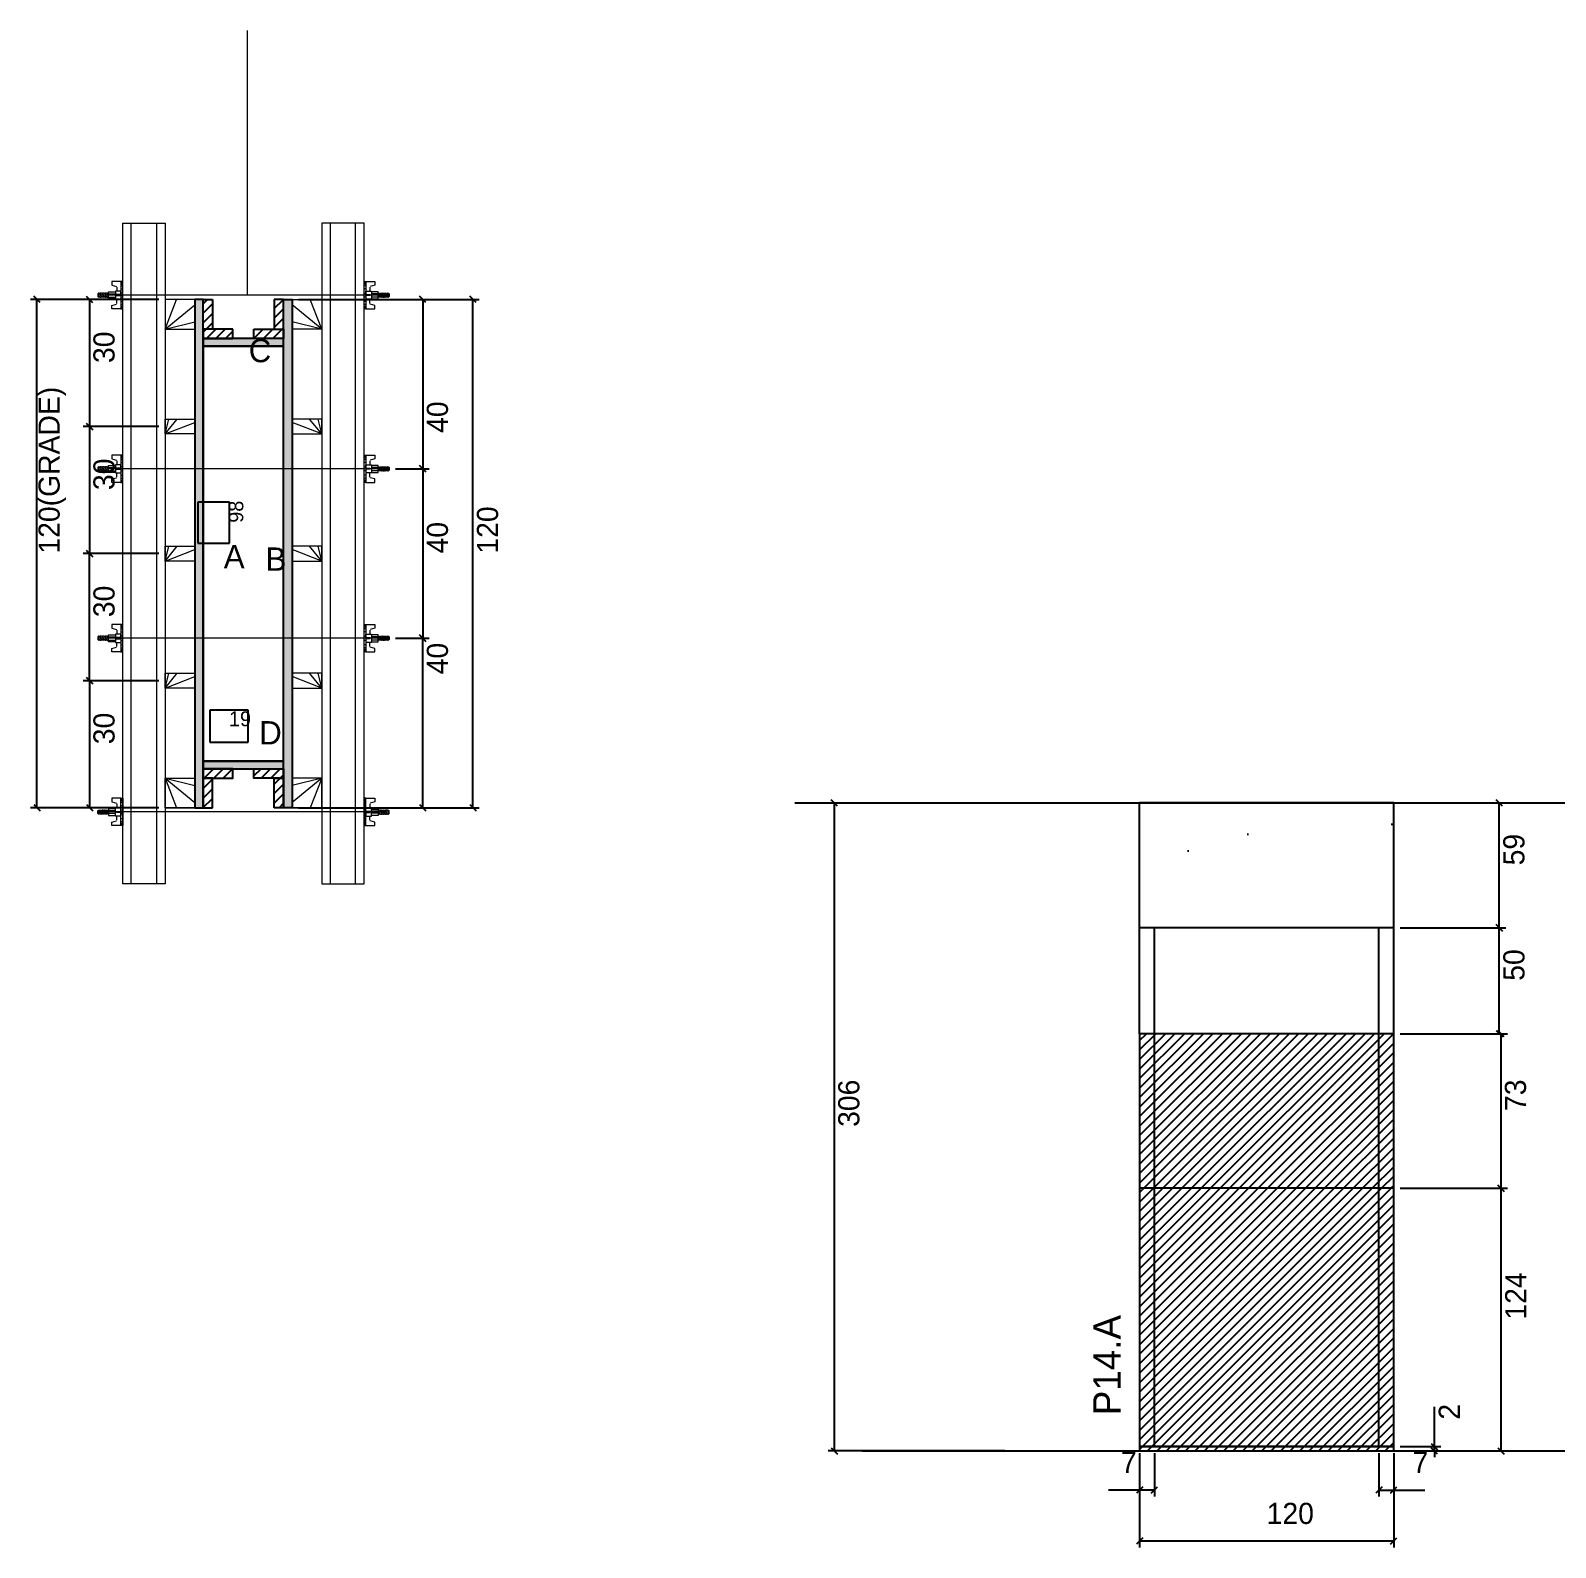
# Model space of a CAD drawing. Header units: metres. Extents: x 2558 to 3935, y 7391 to 8107.
# Drawn here: x 2558 to 3278, y 7391 to 8107 of the extents above; entities that cross this region are included whole.
import ezdxf

# ---------------------------------------------------------------- set-up
doc = ezdxf.new("R2010")
doc.units = ezdxf.units.M
for name, color, linetype in [('CHAPA', 7, 'Continuous'), ('COTA', 7, 'Continuous'), ('Hachura', 7, 'Continuous'), ('Madeira', 7, 'Continuous'), ('NIVEL 2° PAV.', 7, 'Continuous'), ('Nível', 7, 'Continuous'), ('Painéis', 7, 'Continuous'), ('Perfil Metálico', 7, 'Continuous'), ('SARR_2.2x7', 7, 'Continuous'), ('SARRAFO', 7, 'Continuous'), ('Texto Seção', 7, 'Continuous'), ('TEXTO_GERAL', 7, 'Continuous')]:
    doc.layers.add(name, color=color, linetype=linetype)

msp = doc.modelspace()

# ---------------------------------------------------------------- hatches: boundary and pattern name
at = {"layer": 'COTA'}
h = msp.add_hatch(dxfattribs=at)
h.set_pattern_fill('AR-CONC')
h.paths.add_polyline_path([(3081.45, 7742.15), (3081.45, 7683.15), (3201.45, 7683.15), (3201.45, 7742.15), (3081.45, 7742.15)])
at = {"layer": 'Hachura'}
h = msp.add_hatch(color=7, dxfattribs=at)
h.dxf.hatch_style = 1
h.paths.add_polyline_path([(2639.11, 7979.86), (2635.11, 7979.86), (2635.11, 7739.86), (2639.11, 7739.86), (2639.11, 7979.86)])
h = msp.add_hatch(color=7, dxfattribs=at)
h.dxf.hatch_style = 1
h.paths.add_polyline_path([(2639.11, 7979.86), (2635.11, 7979.86), (2635.11, 7739.86), (2639.11, 7739.86), (2639.11, 7979.86)])
h = msp.add_hatch(dxfattribs=at)
h.set_pattern_fill('ANSI31')
h.paths.add_polyline_path([(2639.11, 7965.86), (2643.51, 7965.86), (2643.51, 7979.86), (2639.11, 7979.86), (2639.11, 7965.86)])
h = msp.add_hatch(dxfattribs=at)
h.set_pattern_fill('ANSI31')
h.paths.add_polyline_path([(2677.11, 7965.86), (2672.71, 7965.86), (2672.71, 7979.86), (2677.11, 7979.86), (2677.11, 7965.86)])
h = msp.add_hatch(color=7, dxfattribs=at)
h.dxf.hatch_style = 1
h.paths.add_polyline_path([(2677.11, 7979.86), (2681.11, 7979.86), (2681.11, 7739.86), (2677.11, 7739.86), (2677.11, 7979.86)])
h = msp.add_hatch(color=7, dxfattribs=at)
h.dxf.hatch_style = 1
h.paths.add_polyline_path([(2677.11, 7979.86), (2681.11, 7979.86), (2681.11, 7739.86), (2677.11, 7739.86), (2677.11, 7979.86)])
h = msp.add_hatch(dxfattribs=at)
h.set_pattern_fill('ANSI31')
h.paths.add_polyline_path([(2639.11, 7961.46), (2639.11, 7965.86), (2653.11, 7965.86), (2653.11, 7961.46), (2639.11, 7961.46)])
h = msp.add_hatch(color=7, dxfattribs=at)
h.dxf.hatch_style = 1
h.paths.add_polyline_path([(2677.11, 7957.86), (2677.11, 7961.46), (2639.11, 7961.46), (2639.11, 7957.86), (2677.11, 7957.86)])
h = msp.add_hatch(color=7, dxfattribs=at)
h.dxf.hatch_style = 1
h.paths.add_polyline_path([(2677.11, 7957.86), (2677.11, 7961.46), (2639.11, 7961.46), (2639.11, 7957.86), (2677.11, 7957.86)])
h = msp.add_hatch(dxfattribs=at)
h.set_pattern_fill('ANSI31')
h.paths.add_polyline_path([(2677.11, 7961.46), (2677.11, 7965.86), (2663.11, 7965.86), (2663.11, 7961.46), (2677.11, 7961.46)])
h = msp.add_hatch(color=7, dxfattribs=at)
h.dxf.hatch_style = 1
h.paths.add_polyline_path([(2677.11, 7758.26), (2677.11, 7761.86), (2639.11, 7761.86), (2639.11, 7758.26), (2677.11, 7758.26)])
h = msp.add_hatch(color=7, dxfattribs=at)
h.dxf.hatch_style = 1
h.paths.add_polyline_path([(2677.11, 7758.26), (2677.11, 7761.86), (2639.11, 7761.86), (2639.11, 7758.26), (2677.11, 7758.26)])
h = msp.add_hatch(dxfattribs=at)
h.set_pattern_fill('ANSI31')
h.paths.add_polyline_path([(2639.11, 7753.86), (2639.11, 7758.26), (2653.11, 7758.26), (2653.11, 7753.86), (2639.11, 7753.86)])
h = msp.add_hatch(dxfattribs=at)
h.set_pattern_fill('ANSI31')
h.paths.add_polyline_path([(2677.11, 7753.86), (2677.11, 7758.26), (2663.11, 7758.26), (2663.11, 7753.86), (2677.11, 7753.86)])
h = msp.add_hatch(dxfattribs=at)
h.set_pattern_fill('ANSI31')
h.paths.add_polyline_path([(2639.11, 7753.86), (2643.51, 7753.86), (2643.51, 7739.86), (2639.11, 7739.86), (2639.11, 7753.86)])
h = msp.add_hatch(dxfattribs=at)
h.set_pattern_fill('ANSI31')
h.paths.add_polyline_path([(2677.11, 7753.86), (2672.71, 7753.86), (2672.71, 7739.86), (2677.11, 7739.86), (2677.11, 7753.86)])
h = msp.add_hatch(dxfattribs=at)
h.set_pattern_fill('ANSI31')
h.paths.add_polyline_path([(3081.45, 7633.15), (3081.45, 7560.15), (3201.45, 7560.15), (3201.45, 7633.15), (3081.45, 7633.15)])
h = msp.add_hatch(dxfattribs=at)
h.set_pattern_fill('ANSI31')
h.paths.add_polyline_path([(3201.45, 7560.15), (3081.45, 7560.15), (3081.45, 7436.15), (3201.45, 7436.15), (3201.45, 7560.15)])

# ---------------------------------------------------------------- linework, layer by layer
at = {"layer": 'CHAPA', "color": 1, "lineweight": 25}
for points in [[(2639.11, 7979.86), (2635.11, 7979.86), (2635.11, 7739.86), (2639.11, 7739.86)], [(2639.11, 7979.86), (2635.11, 7979.86), (2635.11, 7739.86), (2639.11, 7739.86)], [(2677.11, 7979.86), (2681.11, 7979.86), (2681.11, 7739.86), (2677.11, 7739.86)], [(2677.11, 7979.86), (2681.11, 7979.86), (2681.11, 7739.86), (2677.11, 7739.86)], [(2677.11, 7957.86), (2677.11, 7961.46), (2639.11, 7961.46), (2639.11, 7957.86)], [(2677.11, 7957.86), (2677.11, 7961.46), (2639.11, 7961.46), (2639.11, 7957.86)], [(2677.11, 7758.26), (2677.11, 7761.86), (2639.11, 7761.86), (2639.11, 7758.26)], [(2677.11, 7758.26), (2677.11, 7761.86), (2639.11, 7761.86), (2639.11, 7758.26)]]:
    msp.add_lwpolyline(points, close=True, dxfattribs=at)
at = {"layer": 'COTA', "color": 0, "lineweight": 25}
for p, q in [((2562.05, 7978.36), (2559.05, 7981.36)), ((2586.98, 7978.34), (2583.98, 7981.34)), ((2744.34, 7978.36), (2741.34, 7981.36)), ((2768.02, 7978.36), (2765.02, 7981.36)), ((2583.98, 7921.35), (2586.98, 7918.35)), ((2586.98, 7918.35), (2583.98, 7921.35)), ((2741.34, 7901.43), (2744.34, 7898.43)), ((2744.34, 7898.43), (2741.34, 7901.43)), ((2583.98, 7861.37), (2586.98, 7858.37)), ((2586.98, 7858.35), (2583.98, 7861.35)), ((2744.34, 7818.43), (2741.34, 7821.43)), ((2741.34, 7821.43), (2744.34, 7818.43)), ((2586.98, 7798.35), (2583.98, 7801.35)), ((2583.98, 7801.35), (2586.98, 7798.35)), ((3252.84, 7740.65), (3249.84, 7743.65)), ((2559.05, 7741.36), (2562.05, 7738.36)), ((2583.98, 7741.35), (2586.98, 7738.35)), ((2741.34, 7741.36), (2744.34, 7738.36)), ((2765.02, 7741.36), (2768.02, 7738.36)), ((3249.84, 7684.65), (3252.84, 7681.65)), ((3253.67, 7631.65), (3250.67, 7634.65)), ((3253.67, 7558.65), (3250.67, 7561.65)), ((3250.67, 7561.65), (3253.67, 7558.65)), ((3219.21, 7439.65), (3222.21, 7436.65)), ((3222.21, 7434.65), (3219.21, 7437.65)), ((3250.67, 7437.65), (3253.67, 7434.65)), ((3082.95, 7419.14), (3079.95, 7416.14)), ((3086.95, 7416.14), (3089.95, 7419.14)), ((3195.95, 7419.14), (3192.95, 7416.14)), ((3199.95, 7416.14), (3202.95, 7419.14)), ((3082.95, 7395.04), (3079.95, 7392.04)), ((3199.95, 7392.04), (3202.95, 7395.04))]:
    msp.add_line(p, q, dxfattribs=at)
at = {"layer": 'COTA', "color": 241, "lineweight": 25}
for p, q in [((2618.11, 7979.86), (2557.55, 7979.86)), ((2560.55, 7739.86), (2560.55, 7979.86)), ((2618.1, 7979.84), (2582.48, 7979.84)), ((2585.48, 7979.84), (2585.48, 7919.85)), ((2684.11, 7979.86), (2769.52, 7979.86)), ((2718.11, 7979.86), (2745.84, 7979.86)), ((2742.84, 7979.86), (2742.84, 7899.93)), ((2766.52, 7739.86), (2766.52, 7979.86)), ((2618.1, 7919.85), (2582.48, 7919.85)), ((2618.1, 7919.85), (2582.48, 7919.85)), ((2585.48, 7919.85), (2585.48, 7859.87)), ((2729.91, 7899.93), (2745.84, 7899.93)), ((2729.91, 7899.93), (2745.84, 7899.93)), ((2742.84, 7899.93), (2742.84, 7819.93)), ((2618.1, 7859.87), (2582.48, 7859.87)), ((2618.1, 7859.85), (2582.48, 7859.85)), ((2585.48, 7799.85), (2585.48, 7859.85)), ((2729.91, 7819.93), (2745.84, 7819.93)), ((2729.91, 7819.93), (2745.84, 7819.93)), ((2742.84, 7739.86), (2742.84, 7819.93)), ((2618.1, 7799.85), (2582.48, 7799.85)), ((2618.1, 7799.85), (2582.48, 7799.85)), ((2585.48, 7799.85), (2585.48, 7739.85)), ((2618.11, 7739.86), (2557.55, 7739.86)), ((2618.1, 7739.85), (2582.48, 7739.85)), ((2684.11, 7739.86), (2769.52, 7739.86)), ((2718.11, 7739.86), (2745.84, 7739.86)), ((3201.45, 7742.15), (3081.45, 7742.15)), ((3081.45, 7683.15), (3081.45, 7742.15)), ((3201.45, 7683.15), (3201.45, 7742.15))]:
    msp.add_line(p, q, dxfattribs=at)
at = {"layer": 'COTA', "color": 180, "lineweight": 25}
for p, q in [((2651.57, 7884.08), (2636.57, 7884.08)), ((2636.57, 7884.08), (2636.57, 7864.75)), ((2651.57, 7864.75), (2651.57, 7884.08)), ((2636.57, 7864.75), (2651.57, 7864.75)), ((2660.3, 7785.86), (2642.3, 7785.86)), ((2642.3, 7785.86), (2642.3, 7770.86)), ((2660.3, 7770.86), (2660.3, 7785.86)), ((2642.3, 7770.86), (2660.3, 7770.86))]:
    msp.add_line(p, q, dxfattribs=at)
at = {"layer": 'COTA', "color": 4, "lineweight": 25}
for p, q in [((3204.45, 7742.15), (3254.34, 7742.15)), ((3251.34, 7683.15), (3251.34, 7742.15)), ((3204.45, 7683.15), (3254.34, 7683.15)), ((3222.45, 7633.15), (3255.17, 7633.15)), ((3252.17, 7560.15), (3252.17, 7633.15)), ((3204.45, 7560.15), (3255.17, 7560.15)), ((3204.45, 7560.15), (3255.17, 7560.15)), ((3252.17, 7436.15), (3252.17, 7560.15)), ((3220.71, 7438.15), (3220.71, 7456.95)), ((3081.45, 7435.15), (3081.45, 7390.54)), ((3088.45, 7435.15), (3088.45, 7414.64)), ((3194.45, 7435.15), (3194.45, 7414.64)), ((3201.45, 7435.15), (3201.45, 7390.54)), ((3204.45, 7438.15), (3223.71, 7438.15)), ((3204.45, 7436.15), (3223.71, 7436.15)), ((3204.45, 7436.15), (3255.17, 7436.15)), ((3220.71, 7436.15), (3220.71, 7438.15)), ((3220.71, 7436.15), (3220.71, 7433.15)), ((3081.45, 7433.15), (3081.45, 7414.64)), ((3201.45, 7433.15), (3201.45, 7414.64)), ((3081.45, 7417.64), (3066.72, 7417.64)), ((3088.45, 7417.64), (3081.45, 7417.64)), ((3194.45, 7417.64), (3201.45, 7417.64)), ((3201.45, 7417.64), (3216.18, 7417.64)), ((3201.45, 7393.54), (3081.45, 7393.54))]:
    msp.add_line(p, q, dxfattribs=at)
at = {"layer": 'Hachura', "color": 0, "lineweight": 9}
for p, q in [((2589.63, 7982.9), (2589.31, 7982.58)), ((2589.31, 7982.58), (2589.31, 7981.29)), ((2589.63, 7980.96), (2589.31, 7981.29)), ((2589.96, 7982.9), (2589.63, 7982.9)), ((2589.63, 7980.96), (2589.63, 7982.9)), ((2590.28, 7980.96), (2589.63, 7982.25)), ((2590.2, 7980.86), (2589.63, 7981.99)), ((2589.63, 7981.48), (2589.97, 7980.8)), ((2589.63, 7981.22), (2589.76, 7980.96)), ((2589.96, 7982.9), (2590.92, 7980.96)), ((2589.96, 7982.9), (2590.92, 7980.96)), ((2590.05, 7982.97), (2591.13, 7980.8)), ((2591.36, 7980.86), (2590.29, 7983)), ((2591.12, 7982.9), (2590.47, 7982.9)), ((2591.44, 7980.96), (2590.47, 7982.9)), ((2591.12, 7982.9), (2592.08, 7980.96)), ((2591.21, 7982.97), (2592.29, 7980.8)), ((2592.52, 7980.86), (2591.45, 7983)), ((2592.28, 7982.9), (2591.63, 7982.9)), ((2592.6, 7980.96), (2591.63, 7982.9)), ((2591.84, 7982.9), (2591.63, 7982.9)), ((2592.28, 7982.9), (2593.24, 7980.96)), ((2592.37, 7982.97), (2593.45, 7980.8)), ((2593.68, 7980.86), (2592.61, 7983)), ((2593.44, 7982.9), (2592.79, 7982.9)), ((2593.76, 7980.96), (2592.79, 7982.9)), ((2593.44, 7982.9), (2594.4, 7980.96)), ((2594.4, 7981.74), (2593.77, 7983)), ((2594.4, 7981.99), (2593.95, 7982.9)), ((2594.4, 7982.9), (2593.95, 7982.9)), ((2594.4, 7980.19), (2594.4, 7983.54)), ((2594.4, 7983.54), (2597.63, 7983.54)), ((2594.4, 7982.51), (2597.63, 7982.51)), ((2594.47, 7980.19), (2594.47, 7983.54)), ((2595.95, 7988.31), (2595.95, 7986.64)), ((2595.95, 7986.64), (2598.16, 7986.06)), ((2601.11, 7988.31), (2595.98, 7988.31)), ((2597.63, 7983.8), (2597.63, 7979.93)), ((2600.21, 7983.8), (2597.63, 7983.8)), ((2600.21, 7982.18), (2598.21, 7982.18)), ((2598.21, 7981.66), (2600.21, 7981.66)), ((2598.4, 7985.74), (2598.4, 7983.8)), ((2600.19, 7988.17), (2601.12, 7988.17)), ((2600.19, 7987.96), (2601.12, 7987.96)), ((2600.19, 7987.63), (2601.12, 7987.63)), ((2600.19, 7987.16), (2601.12, 7987.16)), ((2600.19, 7986.32), (2601.12, 7986.32)), ((2600.19, 7984.91), (2601.12, 7984.91)), ((2600.21, 7988.31), (2600.21, 7975.42)), ((2600.21, 7988.31), (2600.21, 7983.16)), ((2600.21, 7981.87), (2600.21, 7983.8)), ((2600.21, 7983.16), (2600.21, 7982.51)), ((2600.21, 7981.87), (2601.11, 7981.87)), ((2600.53, 7982.83), (2600.32, 7982.83)), ((2600.96, 7982.83), (2600.53, 7982.83)), ((2601.11, 7975.42), (2601.11, 7988.31)), ((2601.11, 7976.37), (2601.11, 7984.18)), ((2715.11, 7975.42), (2715.11, 7988.31)), ((2715.11, 7988.31), (2720.25, 7988.31)), ((2716.03, 7988.17), (2715.11, 7988.17)), ((2716.03, 7987.96), (2715.11, 7987.96)), ((2716.03, 7987.63), (2715.11, 7987.63)), ((2716.03, 7987.16), (2715.11, 7987.16)), ((2716.03, 7986.32), (2715.11, 7986.32)), ((2716.03, 7984.91), (2715.11, 7984.91)), ((2715.11, 7976.37), (2715.11, 7984.18)), ((2716.02, 7981.87), (2715.11, 7981.87)), ((2715.26, 7982.83), (2715.7, 7982.83)), ((2715.7, 7982.83), (2715.91, 7982.83)), ((2716.02, 7988.32), (2716.02, 7975.42)), ((2716.02, 7988.32), (2716.02, 7983.16)), ((2716.02, 7981.87), (2716.02, 7983.8)), ((2716.02, 7983.8), (2718.59, 7983.8)), ((2716.02, 7983.16), (2716.02, 7982.51)), ((2716.02, 7982.18), (2718.01, 7982.18)), ((2718.01, 7981.66), (2716.02, 7981.66)), ((2717.82, 7985.74), (2717.82, 7983.8)), ((2720.27, 7986.64), (2718.06, 7986.06)), ((2718.59, 7983.8), (2718.59, 7979.93)), ((2721.82, 7983.54), (2718.59, 7983.54)), ((2721.82, 7982.51), (2718.59, 7982.51)), ((2720.27, 7988.32), (2720.27, 7986.64)), ((2721.75, 7980.19), (2721.75, 7983.54)), ((2721.82, 7980.19), (2721.82, 7983.54)), ((2721.82, 7981.74), (2722.45, 7983)), ((2722.79, 7982.9), (2721.82, 7980.96)), ((2721.82, 7982), (2722.27, 7982.9)), ((2721.82, 7982.9), (2722.27, 7982.9)), ((2722.46, 7980.96), (2723.43, 7982.9)), ((2722.54, 7980.86), (2723.61, 7983)), ((2723.85, 7982.97), (2722.77, 7980.8)), ((2722.79, 7982.9), (2723.43, 7982.9)), ((2723.95, 7982.9), (2722.98, 7980.96)), ((2723.63, 7980.96), (2724.59, 7982.9)), ((2723.7, 7980.86), (2724.77, 7983)), ((2725.02, 7982.97), (2723.93, 7980.8)), ((2723.95, 7982.9), (2724.59, 7982.9)), ((2725.11, 7982.9), (2724.14, 7980.96)), ((2724.38, 7982.9), (2724.59, 7982.9)), ((2724.79, 7980.96), (2725.75, 7982.9)), ((2724.87, 7980.86), (2725.94, 7983)), ((2726.18, 7982.97), (2725.09, 7980.8)), ((2725.11, 7982.9), (2725.75, 7982.9)), ((2726.27, 7982.9), (2725.3, 7980.96)), ((2726.27, 7982.9), (2725.3, 7980.96)), ((2725.95, 7980.96), (2726.59, 7982.25)), ((2726.03, 7980.86), (2726.59, 7981.99)), ((2726.59, 7981.48), (2726.25, 7980.8)), ((2726.27, 7982.9), (2726.59, 7982.9)), ((2726.59, 7981.22), (2726.46, 7980.96)), ((2726.59, 7982.9), (2726.91, 7982.58)), ((2726.59, 7980.96), (2726.59, 7982.9)), ((2726.59, 7980.96), (2726.91, 7981.29)), ((2726.91, 7982.58), (2726.91, 7981.29)), ((2590.28, 7980.96), (2590.92, 7980.96)), ((2592.08, 7980.96), (2591.44, 7980.96)), ((2592.81, 7980.96), (2592.6, 7980.96)), ((2592.81, 7980.96), (2593.24, 7980.96)), ((2593.76, 7980.96), (2594.4, 7980.96)), ((2594.4, 7980.96), (2597.63, 7980.96)), ((2597.63, 7980.19), (2594.4, 7980.19)), ((2595.95, 7977.09), (2598.16, 7977.67)), ((2595.95, 7975.42), (2595.95, 7977.09)), ((2600.21, 7975.42), (2595.95, 7975.42)), ((2597.63, 7979.93), (2597.63, 7980.19)), ((2597.63, 7979.93), (2597.63, 7980.19)), ((2597.63, 7979.93), (2600.21, 7979.93)), ((2598.4, 7977.99), (2598.4, 7979.93)), ((2600.19, 7978.84), (2601.11, 7978.84)), ((2600.19, 7977.41), (2601.12, 7977.41)), ((2600.19, 7976.56), (2601.12, 7976.56)), ((2600.19, 7976.1), (2601.12, 7976.1)), ((2600.19, 7975.76), (2601.12, 7975.76)), ((2600.19, 7975.55), (2601.12, 7975.55)), ((2600.21, 7975.42), (2601.11, 7975.42)), ((2600.34, 7980.89), (2600.77, 7980.89)), ((2716.03, 7978.84), (2715.11, 7978.84)), ((2716.03, 7977.41), (2715.11, 7977.41)), ((2716.03, 7976.57), (2715.11, 7976.57)), ((2716.03, 7976.1), (2715.11, 7976.1)), ((2716.03, 7975.76), (2715.11, 7975.76)), ((2716.03, 7975.55), (2715.11, 7975.55)), ((2716.02, 7975.42), (2715.11, 7975.42)), ((2715.89, 7980.89), (2715.46, 7980.89)), ((2718.59, 7979.93), (2716.02, 7979.93)), ((2716.02, 7975.42), (2720.27, 7975.42)), ((2717.82, 7977.99), (2717.82, 7979.94)), ((2720.27, 7977.09), (2718.06, 7977.68)), ((2721.82, 7980.96), (2718.59, 7980.96)), ((2718.59, 7980.19), (2721.82, 7980.19)), ((2718.59, 7979.93), (2718.59, 7980.19)), ((2718.59, 7979.93), (2718.59, 7980.19)), ((2720.27, 7975.42), (2720.27, 7977.09)), ((2722.46, 7980.96), (2721.82, 7980.96)), ((2723.41, 7980.96), (2722.98, 7980.96)), ((2723.41, 7980.96), (2723.63, 7980.96)), ((2724.14, 7980.96), (2724.79, 7980.96)), ((2725.95, 7980.96), (2725.3, 7980.96)), ((2595.95, 7906.31), (2595.95, 7904.64)), ((2595.95, 7904.64), (2598.16, 7904.06)), ((2601.11, 7906.31), (2595.98, 7906.31)), ((2598.4, 7903.74), (2598.4, 7901.8)), ((2600.19, 7906.17), (2601.12, 7906.17)), ((2600.19, 7905.96), (2601.12, 7905.96)), ((2600.19, 7905.63), (2601.12, 7905.63)), ((2600.19, 7905.16), (2601.12, 7905.16)), ((2600.19, 7904.32), (2601.12, 7904.32)), ((2600.19, 7902.9), (2601.12, 7902.9)), ((2600.21, 7906.31), (2600.21, 7893.42)), ((2600.21, 7906.31), (2600.21, 7901.15)), ((2601.11, 7893.42), (2601.11, 7906.31)), ((2601.11, 7894.37), (2601.11, 7902.18)), ((2715.11, 7893.42), (2715.11, 7906.31)), ((2715.11, 7906.31), (2720.25, 7906.31)), ((2716.03, 7906.17), (2715.11, 7906.17)), ((2716.03, 7905.96), (2715.11, 7905.96)), ((2716.03, 7905.63), (2715.11, 7905.63)), ((2716.03, 7905.16), (2715.11, 7905.16)), ((2716.03, 7904.32), (2715.11, 7904.32)), ((2716.03, 7902.91), (2715.11, 7902.91)), ((2715.11, 7894.37), (2715.11, 7902.18)), ((2716.02, 7906.31), (2716.02, 7893.42)), ((2716.02, 7906.31), (2716.02, 7901.16)), ((2717.82, 7903.74), (2717.82, 7901.8)), ((2720.27, 7904.64), (2718.06, 7904.06)), ((2720.27, 7906.31), (2720.27, 7904.64)), ((2589.63, 7900.9), (2589.31, 7900.58)), ((2589.31, 7900.58), (2589.31, 7899.29)), ((2589.63, 7898.96), (2589.31, 7899.29)), ((2589.96, 7900.9), (2589.63, 7900.9)), ((2589.63, 7898.96), (2589.63, 7900.9)), ((2590.28, 7898.96), (2589.63, 7900.25)), ((2590.2, 7898.86), (2589.63, 7899.99)), ((2589.63, 7899.48), (2589.97, 7898.8)), ((2589.63, 7899.22), (2589.76, 7898.96)), ((2589.96, 7900.9), (2590.92, 7898.96)), ((2589.96, 7900.9), (2590.92, 7898.96)), ((2590.05, 7900.97), (2591.13, 7898.8)), ((2590.28, 7898.96), (2590.92, 7898.96)), ((2591.36, 7898.86), (2590.29, 7901)), ((2591.12, 7900.9), (2590.47, 7900.9)), ((2591.44, 7898.96), (2590.47, 7900.9)), ((2591.12, 7900.9), (2592.08, 7898.96)), ((2591.21, 7900.97), (2592.29, 7898.8)), ((2592.08, 7898.96), (2591.44, 7898.96)), ((2592.52, 7898.86), (2591.45, 7901)), ((2592.28, 7900.9), (2591.63, 7900.9)), ((2592.6, 7898.96), (2591.63, 7900.9)), ((2591.84, 7900.9), (2591.63, 7900.9)), ((2592.28, 7900.9), (2593.24, 7898.96)), ((2592.37, 7900.97), (2593.45, 7898.8)), ((2592.81, 7898.96), (2592.6, 7898.96)), ((2593.68, 7898.86), (2592.61, 7901)), ((2593.44, 7900.9), (2592.79, 7900.9)), ((2593.76, 7898.96), (2592.79, 7900.9)), ((2592.81, 7898.96), (2593.24, 7898.96)), ((2593.44, 7900.9), (2594.4, 7898.96)), ((2593.76, 7898.96), (2594.4, 7898.96)), ((2594.4, 7899.74), (2593.77, 7901)), ((2594.4, 7899.99), (2593.95, 7900.9)), ((2594.4, 7900.9), (2593.95, 7900.9)), ((2594.4, 7898.19), (2594.4, 7901.54)), ((2594.4, 7901.54), (2597.63, 7901.54)), ((2594.4, 7900.51), (2597.63, 7900.51)), ((2594.4, 7898.96), (2597.63, 7898.96)), ((2597.63, 7898.19), (2594.4, 7898.19)), ((2594.47, 7898.19), (2594.47, 7901.54)), ((2595.95, 7895.09), (2598.16, 7895.67)), ((2595.95, 7893.42), (2595.95, 7895.09)), ((2597.63, 7901.8), (2597.63, 7897.93)), ((2600.21, 7901.8), (2597.63, 7901.8)), ((2597.63, 7897.93), (2597.63, 7898.19)), ((2597.63, 7897.93), (2597.63, 7898.19)), ((2597.63, 7897.93), (2600.21, 7897.93)), ((2600.21, 7900.18), (2598.21, 7900.18)), ((2598.21, 7899.66), (2600.21, 7899.66)), ((2598.4, 7895.99), (2598.4, 7897.93)), ((2600.19, 7896.84), (2601.11, 7896.84)), ((2600.19, 7895.41), (2601.12, 7895.41)), ((2600.21, 7899.87), (2600.21, 7901.8)), ((2600.21, 7901.15), (2600.21, 7900.51)), ((2600.21, 7899.87), (2601.11, 7899.87)), ((2600.53, 7900.82), (2600.32, 7900.82)), ((2600.34, 7898.89), (2600.77, 7898.89)), ((2600.96, 7900.82), (2600.53, 7900.82)), ((2716.02, 7899.87), (2715.11, 7899.87)), ((2716.03, 7896.84), (2715.11, 7896.84)), ((2716.03, 7895.41), (2715.11, 7895.41)), ((2715.26, 7900.83), (2715.7, 7900.83)), ((2715.89, 7898.89), (2715.46, 7898.89)), ((2715.7, 7900.83), (2715.91, 7900.83)), ((2716.02, 7899.87), (2716.02, 7901.8)), ((2716.02, 7901.8), (2718.59, 7901.8)), ((2716.02, 7901.16), (2716.02, 7900.51)), ((2716.02, 7900.18), (2718.01, 7900.18)), ((2718.01, 7899.66), (2716.02, 7899.66)), ((2718.59, 7897.93), (2716.02, 7897.93)), ((2717.82, 7895.99), (2717.82, 7897.93)), ((2720.27, 7895.09), (2718.06, 7895.67)), ((2718.59, 7901.8), (2718.59, 7897.93)), ((2721.82, 7901.54), (2718.59, 7901.54)), ((2721.82, 7900.51), (2718.59, 7900.51)), ((2721.82, 7898.96), (2718.59, 7898.96)), ((2718.59, 7898.19), (2721.82, 7898.19)), ((2718.59, 7897.93), (2718.59, 7898.19)), ((2718.59, 7897.93), (2718.59, 7898.19)), ((2720.27, 7893.42), (2720.27, 7895.09)), ((2721.75, 7898.19), (2721.75, 7901.54)), ((2721.82, 7898.19), (2721.82, 7901.54)), ((2721.82, 7899.74), (2722.45, 7901)), ((2722.79, 7900.9), (2721.82, 7898.96)), ((2721.82, 7899.99), (2722.27, 7900.9)), ((2721.82, 7900.9), (2722.27, 7900.9)), ((2722.46, 7898.96), (2721.82, 7898.96)), ((2722.46, 7898.96), (2723.43, 7900.9)), ((2722.54, 7898.86), (2723.61, 7901)), ((2723.85, 7900.97), (2722.77, 7898.8)), ((2722.79, 7900.9), (2723.43, 7900.9)), ((2723.95, 7900.9), (2722.98, 7898.96)), ((2723.41, 7898.96), (2722.98, 7898.96)), ((2723.41, 7898.96), (2723.63, 7898.96)), ((2723.63, 7898.96), (2724.59, 7900.9)), ((2723.7, 7898.86), (2724.77, 7901)), ((2725.02, 7900.97), (2723.93, 7898.8)), ((2723.95, 7900.9), (2724.59, 7900.9)), ((2725.11, 7900.9), (2724.14, 7898.96)), ((2724.14, 7898.96), (2724.79, 7898.96)), ((2724.38, 7900.9), (2724.59, 7900.9)), ((2724.79, 7898.96), (2725.75, 7900.9)), ((2724.87, 7898.86), (2725.94, 7901)), ((2726.18, 7900.97), (2725.09, 7898.8)), ((2725.11, 7900.9), (2725.75, 7900.9)), ((2726.27, 7900.9), (2725.3, 7898.96)), ((2726.27, 7900.9), (2725.3, 7898.96)), ((2725.95, 7898.96), (2725.3, 7898.96)), ((2725.95, 7898.96), (2726.59, 7900.25)), ((2726.03, 7898.86), (2726.59, 7899.99)), ((2726.59, 7899.48), (2726.25, 7898.8)), ((2726.27, 7900.9), (2726.59, 7900.9)), ((2726.59, 7899.22), (2726.46, 7898.96)), ((2726.59, 7900.9), (2726.91, 7900.58)), ((2726.59, 7898.96), (2726.59, 7900.9)), ((2726.59, 7898.96), (2726.91, 7899.29)), ((2726.91, 7900.58), (2726.91, 7899.29)), ((2600.21, 7893.42), (2595.95, 7893.42)), ((2600.19, 7894.56), (2601.12, 7894.56)), ((2600.19, 7894.1), (2601.12, 7894.1)), ((2600.19, 7893.76), (2601.12, 7893.76)), ((2600.19, 7893.55), (2601.12, 7893.55)), ((2600.21, 7893.42), (2601.11, 7893.42)), ((2716.03, 7894.56), (2715.11, 7894.56)), ((2716.03, 7894.1), (2715.11, 7894.1)), ((2716.03, 7893.76), (2715.11, 7893.76)), ((2716.03, 7893.55), (2715.11, 7893.55)), ((2716.02, 7893.42), (2715.11, 7893.42)), ((2716.02, 7893.42), (2720.27, 7893.42)), ((2595.95, 7826.31), (2595.95, 7824.64)), ((2595.95, 7824.64), (2598.16, 7824.06)), ((2601.11, 7826.31), (2595.98, 7826.31)), ((2598.4, 7823.74), (2598.4, 7821.8)), ((2600.19, 7826.17), (2601.12, 7826.17)), ((2600.19, 7825.96), (2601.12, 7825.96)), ((2600.19, 7825.63), (2601.12, 7825.63)), ((2600.19, 7825.16), (2601.12, 7825.16)), ((2600.19, 7824.32), (2601.12, 7824.32)), ((2600.19, 7822.9), (2601.12, 7822.9)), ((2600.21, 7826.31), (2600.21, 7813.42)), ((2600.21, 7826.31), (2600.21, 7821.15)), ((2601.11, 7813.42), (2601.11, 7826.31)), ((2715.11, 7813.42), (2715.11, 7826.31)), ((2715.11, 7826.31), (2720.25, 7826.31)), ((2716.03, 7826.17), (2715.11, 7826.17)), ((2716.03, 7825.96), (2715.11, 7825.96)), ((2716.03, 7825.63), (2715.11, 7825.63)), ((2716.03, 7825.16), (2715.11, 7825.16)), ((2716.03, 7824.32), (2715.11, 7824.32)), ((2716.03, 7822.91), (2715.11, 7822.91)), ((2716.02, 7826.31), (2716.02, 7813.42)), ((2716.02, 7826.31), (2716.02, 7821.16)), ((2717.82, 7823.74), (2717.82, 7821.8)), ((2720.27, 7824.64), (2718.06, 7824.06)), ((2720.27, 7826.31), (2720.27, 7824.64)), ((2589.63, 7820.9), (2589.31, 7820.58)), ((2589.31, 7820.58), (2589.31, 7819.29)), ((2589.63, 7818.96), (2589.31, 7819.29)), ((2589.96, 7820.9), (2589.63, 7820.9)), ((2589.63, 7818.96), (2589.63, 7820.9)), ((2590.28, 7818.96), (2589.63, 7820.25)), ((2590.2, 7818.86), (2589.63, 7819.99)), ((2589.63, 7819.48), (2589.97, 7818.8)), ((2589.63, 7819.22), (2589.76, 7818.96)), ((2589.96, 7820.9), (2590.92, 7818.96)), ((2589.96, 7820.9), (2590.92, 7818.96)), ((2590.05, 7820.97), (2591.13, 7818.8)), ((2590.28, 7818.96), (2590.92, 7818.96)), ((2591.36, 7818.86), (2590.29, 7821)), ((2591.12, 7820.9), (2590.47, 7820.9)), ((2591.44, 7818.96), (2590.47, 7820.9)), ((2591.12, 7820.9), (2592.08, 7818.96)), ((2591.21, 7820.97), (2592.29, 7818.8)), ((2592.08, 7818.96), (2591.44, 7818.96)), ((2592.52, 7818.86), (2591.45, 7821)), ((2592.28, 7820.9), (2591.63, 7820.9)), ((2592.6, 7818.96), (2591.63, 7820.9)), ((2591.84, 7820.9), (2591.63, 7820.9)), ((2592.28, 7820.9), (2593.24, 7818.96)), ((2592.37, 7820.97), (2593.45, 7818.8)), ((2592.81, 7818.96), (2592.6, 7818.96)), ((2593.68, 7818.86), (2592.61, 7821)), ((2593.44, 7820.9), (2592.79, 7820.9)), ((2593.76, 7818.96), (2592.79, 7820.9)), ((2592.81, 7818.96), (2593.24, 7818.96)), ((2593.44, 7820.9), (2594.4, 7818.96)), ((2593.76, 7818.96), (2594.4, 7818.96)), ((2594.4, 7819.74), (2593.77, 7821)), ((2594.4, 7819.99), (2593.95, 7820.9)), ((2594.4, 7820.9), (2593.95, 7820.9)), ((2594.4, 7818.19), (2594.4, 7821.54)), ((2594.4, 7821.54), (2597.63, 7821.54)), ((2594.4, 7820.51), (2597.63, 7820.51)), ((2594.4, 7818.96), (2597.63, 7818.96)), ((2597.63, 7818.19), (2594.4, 7818.19)), ((2594.47, 7818.19), (2594.47, 7821.54)), ((2595.95, 7815.09), (2598.16, 7815.67)), ((2597.63, 7821.8), (2597.63, 7817.93)), ((2600.21, 7821.8), (2597.63, 7821.8)), ((2597.63, 7817.93), (2597.63, 7818.19)), ((2597.63, 7817.93), (2597.63, 7818.19)), ((2597.63, 7817.93), (2600.21, 7817.93)), ((2600.21, 7820.18), (2598.21, 7820.18)), ((2598.21, 7819.66), (2600.21, 7819.66)), ((2598.4, 7815.99), (2598.4, 7817.93)), ((2600.19, 7816.84), (2601.11, 7816.84)), ((2600.21, 7819.87), (2600.21, 7821.8)), ((2600.21, 7821.15), (2600.21, 7820.51)), ((2600.21, 7819.87), (2601.11, 7819.87)), ((2600.53, 7820.82), (2600.32, 7820.82)), ((2600.34, 7818.89), (2600.77, 7818.89)), ((2600.96, 7820.82), (2600.53, 7820.82)), ((2601.11, 7814.37), (2601.11, 7822.18)), ((2715.11, 7814.37), (2715.11, 7822.18)), ((2716.02, 7819.87), (2715.11, 7819.87)), ((2716.03, 7816.84), (2715.11, 7816.84)), ((2715.26, 7820.83), (2715.7, 7820.83)), ((2715.89, 7818.89), (2715.46, 7818.89)), ((2715.7, 7820.83), (2715.91, 7820.83)), ((2716.02, 7819.87), (2716.02, 7821.8)), ((2716.02, 7821.8), (2718.59, 7821.8)), ((2716.02, 7821.16), (2716.02, 7820.51)), ((2716.02, 7820.18), (2718.01, 7820.18)), ((2718.01, 7819.66), (2716.02, 7819.66)), ((2718.59, 7817.93), (2716.02, 7817.93)), ((2717.82, 7815.99), (2717.82, 7817.93)), ((2720.27, 7815.09), (2718.06, 7815.67)), ((2718.59, 7821.8), (2718.59, 7817.93)), ((2721.82, 7821.54), (2718.59, 7821.54)), ((2721.82, 7820.51), (2718.59, 7820.51)), ((2721.82, 7818.96), (2718.59, 7818.96)), ((2718.59, 7818.19), (2721.82, 7818.19)), ((2718.59, 7817.93), (2718.59, 7818.19)), ((2718.59, 7817.93), (2718.59, 7818.19)), ((2721.75, 7818.19), (2721.75, 7821.54)), ((2721.82, 7818.19), (2721.82, 7821.54)), ((2721.82, 7819.74), (2722.45, 7821)), ((2722.79, 7820.9), (2721.82, 7818.96)), ((2721.82, 7819.99), (2722.27, 7820.9)), ((2721.82, 7820.9), (2722.27, 7820.9)), ((2722.46, 7818.96), (2721.82, 7818.96)), ((2722.46, 7818.96), (2723.43, 7820.9)), ((2722.54, 7818.86), (2723.61, 7821)), ((2723.85, 7820.97), (2722.77, 7818.8)), ((2722.79, 7820.9), (2723.43, 7820.9)), ((2723.95, 7820.9), (2722.98, 7818.96)), ((2723.41, 7818.96), (2722.98, 7818.96)), ((2723.41, 7818.96), (2723.63, 7818.96)), ((2723.63, 7818.96), (2724.59, 7820.9)), ((2723.7, 7818.86), (2724.77, 7821)), ((2725.02, 7820.97), (2723.93, 7818.8)), ((2723.95, 7820.9), (2724.59, 7820.9)), ((2725.11, 7820.9), (2724.14, 7818.96)), ((2724.14, 7818.96), (2724.79, 7818.96)), ((2724.38, 7820.9), (2724.59, 7820.9)), ((2724.79, 7818.96), (2725.75, 7820.9)), ((2724.87, 7818.86), (2725.94, 7821)), ((2726.18, 7820.97), (2725.09, 7818.8)), ((2725.11, 7820.9), (2725.75, 7820.9)), ((2726.27, 7820.9), (2725.3, 7818.96)), ((2726.27, 7820.9), (2725.3, 7818.96)), ((2725.95, 7818.96), (2725.3, 7818.96)), ((2725.95, 7818.96), (2726.59, 7820.25)), ((2726.03, 7818.86), (2726.59, 7819.99)), ((2726.59, 7819.48), (2726.25, 7818.8)), ((2726.27, 7820.9), (2726.59, 7820.9)), ((2726.59, 7819.22), (2726.46, 7818.96)), ((2726.59, 7820.9), (2726.91, 7820.58)), ((2726.59, 7818.96), (2726.59, 7820.9)), ((2726.59, 7818.96), (2726.91, 7819.29)), ((2726.91, 7820.58), (2726.91, 7819.29)), ((2595.95, 7813.42), (2595.95, 7815.09)), ((2600.21, 7813.42), (2595.95, 7813.42)), ((2600.19, 7815.41), (2601.12, 7815.41)), ((2600.19, 7814.56), (2601.12, 7814.56)), ((2600.19, 7814.1), (2601.12, 7814.1)), ((2600.19, 7813.76), (2601.12, 7813.76)), ((2600.19, 7813.55), (2601.12, 7813.55)), ((2600.21, 7813.42), (2601.11, 7813.42)), ((2716.03, 7815.41), (2715.11, 7815.41)), ((2716.03, 7814.56), (2715.11, 7814.56)), ((2716.03, 7814.1), (2715.11, 7814.1)), ((2716.03, 7813.76), (2715.11, 7813.76)), ((2716.03, 7813.55), (2715.11, 7813.55)), ((2716.02, 7813.42), (2715.11, 7813.42)), ((2716.02, 7813.42), (2720.27, 7813.42)), ((2720.27, 7813.42), (2720.27, 7815.09)), ((2600.21, 7744.31), (2595.95, 7744.31)), ((2595.95, 7744.31), (2595.95, 7742.63)), ((2600.19, 7744.17), (2601.12, 7744.17)), ((2600.19, 7743.96), (2601.12, 7743.96)), ((2600.19, 7743.63), (2601.12, 7743.63)), ((2600.21, 7731.41), (2600.21, 7744.31)), ((2600.21, 7744.31), (2601.11, 7744.31)), ((2601.11, 7744.31), (2601.11, 7731.42)), ((2715.11, 7744.31), (2715.11, 7731.42)), ((2716.02, 7744.31), (2715.11, 7744.31)), ((2716.03, 7744.17), (2715.11, 7744.17)), ((2716.03, 7743.96), (2715.11, 7743.96)), ((2716.03, 7743.63), (2715.11, 7743.63)), ((2716.02, 7731.41), (2716.02, 7744.31)), ((2716.02, 7744.31), (2720.27, 7744.31)), ((2720.27, 7744.31), (2720.27, 7742.63)), ((2589.63, 7738.76), (2589.31, 7738.44)), ((2589.31, 7737.15), (2589.31, 7738.44)), ((2589.63, 7736.83), (2589.31, 7737.15)), ((2589.63, 7738.25), (2589.97, 7738.92)), ((2590.2, 7738.87), (2589.63, 7737.73)), ((2589.63, 7738.51), (2589.76, 7738.77)), ((2590.28, 7738.77), (2589.63, 7737.48)), ((2589.63, 7738.76), (2589.63, 7736.83)), ((2589.96, 7736.83), (2589.63, 7736.83)), ((2589.96, 7736.83), (2590.92, 7738.77)), ((2589.96, 7736.83), (2590.92, 7738.77)), ((2590.05, 7736.76), (2591.13, 7738.92)), ((2590.28, 7738.77), (2590.92, 7738.77)), ((2591.36, 7738.87), (2590.29, 7736.72)), ((2591.44, 7738.77), (2590.47, 7736.83)), ((2591.12, 7736.83), (2590.47, 7736.83)), ((2591.12, 7736.83), (2592.08, 7738.77)), ((2591.21, 7736.76), (2592.29, 7738.92)), ((2592.08, 7738.77), (2591.44, 7738.77)), ((2592.52, 7738.87), (2591.45, 7736.72)), ((2592.6, 7738.77), (2591.63, 7736.83)), ((2592.28, 7736.83), (2591.63, 7736.83)), ((2591.84, 7736.83), (2591.63, 7736.83)), ((2592.28, 7736.83), (2593.24, 7738.77)), ((2592.37, 7736.76), (2593.45, 7738.92)), ((2592.81, 7738.77), (2592.6, 7738.77)), ((2593.68, 7738.87), (2592.61, 7736.72)), ((2593.76, 7738.77), (2592.79, 7736.83)), ((2593.44, 7736.83), (2592.79, 7736.83)), ((2592.81, 7738.77), (2593.24, 7738.77)), ((2593.44, 7736.83), (2594.4, 7738.77)), ((2593.76, 7738.77), (2594.4, 7738.77)), ((2594.4, 7737.99), (2593.77, 7736.72)), ((2594.4, 7737.73), (2593.95, 7736.83)), ((2594.4, 7736.83), (2593.95, 7736.83)), ((2594.4, 7739.54), (2594.4, 7736.19)), ((2597.63, 7739.54), (2594.4, 7739.54)), ((2594.4, 7738.77), (2597.63, 7738.77)), ((2594.4, 7737.22), (2597.63, 7737.22)), ((2594.47, 7739.54), (2594.47, 7736.19)), ((2595.95, 7742.63), (2598.16, 7742.05)), ((2597.63, 7735.93), (2597.63, 7739.8)), ((2597.63, 7739.8), (2600.21, 7739.8)), ((2597.63, 7739.8), (2597.63, 7739.54)), ((2597.63, 7739.8), (2597.63, 7739.54)), ((2598.21, 7738.07), (2600.21, 7738.07)), ((2600.21, 7737.55), (2598.21, 7737.55)), ((2598.4, 7741.74), (2598.4, 7739.79)), ((2600.19, 7743.16), (2601.12, 7743.16)), ((2600.19, 7742.32), (2601.12, 7742.32)), ((2600.19, 7740.89), (2601.11, 7740.89)), ((2600.21, 7737.86), (2600.21, 7735.93)), ((2600.21, 7737.86), (2601.11, 7737.86)), ((2600.21, 7736.57), (2600.21, 7737.22)), ((2600.21, 7731.41), (2600.21, 7736.57)), ((2600.53, 7736.9), (2600.32, 7736.9)), ((2600.34, 7738.84), (2600.77, 7738.84)), ((2600.96, 7736.9), (2600.53, 7736.9)), ((2601.11, 7743.36), (2601.11, 7735.54)), ((2715.11, 7743.36), (2715.11, 7735.54)), ((2716.03, 7743.16), (2715.11, 7743.16)), ((2716.03, 7742.32), (2715.11, 7742.32)), ((2716.03, 7740.89), (2715.11, 7740.89)), ((2716.02, 7737.86), (2715.11, 7737.86)), ((2715.26, 7736.9), (2715.7, 7736.9)), ((2715.89, 7738.84), (2715.46, 7738.84)), ((2715.7, 7736.9), (2715.91, 7736.9)), ((2718.59, 7739.8), (2716.02, 7739.8)), ((2718.01, 7738.07), (2716.02, 7738.07)), ((2716.02, 7737.86), (2716.02, 7735.93)), ((2716.02, 7737.55), (2718.01, 7737.55)), ((2716.02, 7736.57), (2716.02, 7737.22)), ((2716.02, 7731.41), (2716.02, 7736.57)), ((2717.82, 7741.74), (2717.82, 7739.79)), ((2720.27, 7742.63), (2718.06, 7742.05)), ((2718.59, 7735.93), (2718.59, 7739.8)), ((2718.59, 7739.8), (2718.59, 7739.54)), ((2718.59, 7739.8), (2718.59, 7739.54)), ((2718.59, 7739.54), (2721.82, 7739.54)), ((2721.82, 7738.76), (2718.59, 7738.76)), ((2721.82, 7737.22), (2718.59, 7737.22)), ((2721.75, 7739.54), (2721.75, 7736.19)), ((2721.82, 7739.54), (2721.82, 7736.19)), ((2722.46, 7738.76), (2721.82, 7738.76)), ((2722.79, 7736.83), (2721.82, 7738.76)), ((2721.82, 7737.99), (2722.45, 7736.72)), ((2721.82, 7737.73), (2722.27, 7736.83)), ((2721.82, 7736.83), (2722.27, 7736.83)), ((2722.46, 7738.76), (2723.43, 7736.83)), ((2722.54, 7738.86), (2723.61, 7736.72)), ((2723.85, 7736.76), (2722.77, 7738.92)), ((2722.79, 7736.83), (2723.43, 7736.83)), ((2723.41, 7738.76), (2722.98, 7738.76)), ((2723.95, 7736.83), (2722.98, 7738.76)), ((2723.41, 7738.76), (2723.63, 7738.76)), ((2723.63, 7738.76), (2724.59, 7736.83)), ((2723.7, 7738.86), (2724.77, 7736.72)), ((2725.02, 7736.76), (2723.93, 7738.92)), ((2723.95, 7736.83), (2724.59, 7736.83)), ((2724.14, 7738.76), (2724.79, 7738.76)), ((2725.11, 7736.83), (2724.14, 7738.76)), ((2724.38, 7736.83), (2724.59, 7736.83)), ((2724.79, 7738.76), (2725.75, 7736.83)), ((2724.87, 7738.86), (2725.94, 7736.72)), ((2726.18, 7736.76), (2725.09, 7738.92)), ((2725.11, 7736.83), (2725.75, 7736.83)), ((2726.27, 7736.83), (2725.3, 7738.76)), ((2725.95, 7738.76), (2725.3, 7738.76)), ((2726.27, 7736.83), (2725.3, 7738.76)), ((2725.95, 7738.76), (2726.59, 7737.48)), ((2726.03, 7738.86), (2726.59, 7737.73)), ((2726.59, 7738.25), (2726.25, 7738.92)), ((2726.27, 7736.83), (2726.59, 7736.83)), ((2726.59, 7738.51), (2726.46, 7738.76)), ((2726.59, 7738.76), (2726.91, 7738.44)), ((2726.59, 7738.76), (2726.59, 7736.83)), ((2726.59, 7736.83), (2726.91, 7737.15)), ((2726.91, 7737.15), (2726.91, 7738.44)), ((2594.4, 7736.19), (2597.63, 7736.19)), ((2595.95, 7733.09), (2598.16, 7733.67)), ((2595.95, 7731.41), (2595.95, 7733.09)), ((2601.11, 7731.42), (2595.98, 7731.42)), ((2600.21, 7735.93), (2597.63, 7735.93)), ((2598.4, 7733.98), (2598.4, 7735.93)), ((2600.19, 7734.82), (2601.12, 7734.82)), ((2600.19, 7733.41), (2601.12, 7733.41)), ((2600.19, 7732.57), (2601.12, 7732.57)), ((2600.19, 7732.1), (2601.12, 7732.1)), ((2600.19, 7731.76), (2601.12, 7731.76)), ((2600.19, 7731.55), (2601.12, 7731.55)), ((2716.03, 7734.82), (2715.11, 7734.82)), ((2716.03, 7733.41), (2715.11, 7733.41)), ((2716.03, 7732.56), (2715.11, 7732.56)), ((2716.03, 7732.1), (2715.11, 7732.1)), ((2716.03, 7731.76), (2715.11, 7731.76)), ((2716.03, 7731.55), (2715.11, 7731.55)), ((2715.11, 7731.42), (2720.25, 7731.42)), ((2716.02, 7735.93), (2718.59, 7735.93)), ((2717.82, 7733.98), (2717.82, 7735.93)), ((2720.27, 7733.09), (2718.06, 7733.67)), ((2721.82, 7736.19), (2718.59, 7736.19)), ((2720.27, 7731.41), (2720.27, 7733.09))]:
    msp.add_line(p, q, dxfattribs=at)
at = {"layer": 'Hachura', "color": 251, "lineweight": 9}
for p, q in [((2725.91, 7981.86), (2594.11, 7981.87)), ((2725.91, 7899.86), (2594.11, 7899.87)), ((2725.91, 7819.86), (2594.11, 7819.87)), ((2725.91, 7737.86), (2594.11, 7737.85))]:
    msp.add_line(p, q, dxfattribs=at)
at = {"layer": 'Madeira', "color": 126, "lineweight": 18}
for p, q in [((2621.12, 7965.84), (2626.53, 7979.85)), ((2621.12, 7965.84), (2635.1, 7977.37)), ((2695.11, 7965.84), (2681.12, 7977.37)), ((2695.11, 7965.84), (2689.7, 7979.85)), ((2621.12, 7965.84), (2635.11, 7969.34)), ((2695.11, 7965.84), (2681.11, 7969.34)), ((2621.1, 7916.35), (2626.85, 7923.35)), ((2621.1, 7916.35), (2622.84, 7923.35)), ((2621.1, 7916.35), (2635.1, 7921.79)), ((2695.12, 7916.35), (2681.13, 7921.79)), ((2695.12, 7916.35), (2689.37, 7923.35)), ((2695.12, 7916.35), (2693.39, 7923.35)), ((2621.1, 7856.35), (2626.85, 7863.35)), ((2621.1, 7856.35), (2622.84, 7863.35)), ((2621.1, 7856.35), (2635.1, 7861.79)), ((2695.12, 7856.35), (2681.13, 7861.79)), ((2695.12, 7856.35), (2689.37, 7863.35)), ((2695.12, 7856.35), (2693.39, 7863.35)), ((2621.1, 7796.35), (2626.85, 7803.35)), ((2621.1, 7796.35), (2622.84, 7803.35)), ((2621.1, 7796.35), (2635.1, 7801.79)), ((2695.12, 7796.35), (2681.13, 7801.79)), ((2695.12, 7796.35), (2689.37, 7803.35)), ((2695.12, 7796.35), (2693.39, 7803.35)), ((2621.1, 7753.85), (2635.11, 7742.35)), ((2621.1, 7753.85), (2635.1, 7750.38)), ((2621.1, 7753.85), (2626.54, 7739.85)), ((2695.13, 7753.85), (2681.11, 7742.35)), ((2695.13, 7753.85), (2681.12, 7750.38)), ((2695.13, 7753.85), (2689.68, 7739.85))]:
    msp.add_line(p, q, dxfattribs=at)
for points in [[(2621.1, 7739.85), (2635.1, 7739.86), (2635.1, 7979.86), (2621.1, 7979.84)], [(2621.12, 7965.84), (2635.12, 7965.86), (2635.1, 7979.86), (2621.1, 7979.84)], [(2695.11, 7965.84), (2681.11, 7965.86), (2681.12, 7979.86), (2695.12, 7979.84)], [(2695.12, 7739.85), (2681.12, 7739.86), (2681.12, 7979.86), (2695.12, 7979.84)], [(2621.1, 7916.35), (2621.1, 7923.35), (2635.1, 7923.36), (2635.1, 7916.36)], [(2695.12, 7916.35), (2695.13, 7923.35), (2681.13, 7923.36), (2681.12, 7916.36)], [(2621.1, 7856.35), (2621.1, 7863.35), (2635.1, 7863.36), (2635.1, 7856.36)], [(2695.12, 7856.35), (2695.13, 7863.35), (2681.13, 7863.36), (2681.12, 7856.36)], [(2621.1, 7796.35), (2621.1, 7803.35), (2635.1, 7803.36), (2635.1, 7796.36)], [(2695.12, 7796.35), (2695.13, 7803.35), (2681.13, 7803.36), (2681.12, 7796.36)], [(2621.1, 7753.85), (2635.1, 7753.86), (2635.11, 7739.86), (2621.11, 7739.85)], [(2695.13, 7753.85), (2681.13, 7753.86), (2681.11, 7739.86), (2695.11, 7739.85)]]:
    msp.add_lwpolyline(points, close=True, dxfattribs=at)
at = {"layer": 'NIVEL 2° PAV.', "color": 0, "lineweight": 25}
for p, q in [((2938.78, 7740.65), (2935.78, 7743.65)), ((2935.78, 7437.65), (2938.78, 7434.65))]:
    msp.add_line(p, q, dxfattribs=at)
at = {"layer": 'NIVEL 2° PAV.', "color": 4, "lineweight": 25}
for p, q in [((2934.12, 7742.15), (2940.28, 7742.15)), ((2937.28, 7436.15), (2937.28, 7742.15)), ((3017.82, 7436.15), (2934.28, 7436.15))]:
    msp.add_line(p, q, dxfattribs=at)
at = {"layer": 'Nível', "color": 4, "lineweight": 25}
for p, q in [((2918.63, 7742.15), (3860.65, 7742.15)), ((2950.45, 7436.15), (3860.65, 7436.15))]:
    msp.add_line(p, q, dxfattribs=at)
at = {"layer": 'Painéis', "color": 200, "lineweight": 25}
for p, q in [((3201.45, 7683.15), (3081.45, 7683.15)), ((3081.45, 7633.15), (3081.45, 7683.15)), ((3201.45, 7633.15), (3201.45, 7683.15)), ((3081.45, 7633.15), (3081.45, 7436.15)), ((3201.45, 7633.15), (3081.45, 7633.15)), ((3201.45, 7436.15), (3201.45, 7633.15)), ((3201.45, 7560.15), (3081.45, 7560.15)), ((3081.45, 7438.15), (3201.45, 7438.15))]:
    msp.add_line(p, q, dxfattribs=at)
at = {"layer": 'Painéis', "color": 4, "lineweight": 25}
for p, q in [((3204.45, 7683.15), (3254.34, 7683.15)), ((3251.34, 7633.15), (3251.34, 7683.15)), ((3204.45, 7633.15), (3254.34, 7633.15))]:
    msp.add_line(p, q, dxfattribs=at)
at = {"layer": 'Painéis', "color": 0, "lineweight": 25}
for p, q in [((3252.84, 7681.65), (3249.84, 7684.65)), ((3249.84, 7634.65), (3252.84, 7631.65))]:
    msp.add_line(p, q, dxfattribs=at)
at = {"layer": 'Painéis', "color": 200, "lineweight": 25}
for points in [[(2639.11, 7761.86), (2677.11, 7761.86), (2677.11, 7957.86), (2639.11, 7957.86)], [(3201.45, 7438.15), (3081.45, 7438.15), (3081.45, 7436.15), (3201.45, 7436.15)]]:
    msp.add_lwpolyline(points, close=True, dxfattribs=at)
at = {"layer": 'Perfil Metálico', "color": 224, "lineweight": 18}
for points in [[(2601.11, 8015.86), (2621.11, 8015.86), (2621.11, 7703.86), (2601.11, 7703.86)], [(2617.11, 7703.86), (2605.11, 7703.86), (2605.11, 8015.86), (2617.11, 8015.86)], [(2715.11, 8015.86), (2695.11, 8015.86), (2695.11, 7703.86), (2715.11, 7703.86)], [(2699.11, 7703.86), (2711.11, 7703.86), (2711.11, 8015.86), (2699.11, 8015.86)]]:
    msp.add_lwpolyline(points, close=True, dxfattribs=at)
at = {"layer": 'SARR_2.2x7', "color": 40, "lineweight": 25}
for p, q in [((3088.45, 7633.15), (3088.45, 7683.15)), ((3194.45, 7633.15), (3194.45, 7683.15)), ((3088.45, 7560.15), (3088.45, 7633.15)), ((3194.45, 7560.15), (3194.45, 7633.15)), ((3088.45, 7438.15), (3088.45, 7560.15)), ((3194.45, 7438.15), (3194.45, 7560.15))]:
    msp.add_line(p, q, dxfattribs=at)
at = {"layer": 'SARRAFO', "color": 251, "lineweight": 25}
for points in [[(2643.51, 7979.86), (2643.51, 7965.86), (2639.11, 7965.86), (2639.11, 7979.86)], [(2672.71, 7979.86), (2672.71, 7965.86), (2677.11, 7965.86), (2677.11, 7979.86)], [(2653.11, 7965.86), (2639.11, 7965.86), (2639.11, 7961.46), (2653.11, 7961.46)], [(2663.11, 7965.86), (2677.11, 7965.86), (2677.11, 7961.46), (2663.11, 7961.46)], [(2653.11, 7758.26), (2639.11, 7758.26), (2639.11, 7753.86), (2653.11, 7753.86)], [(2663.11, 7758.26), (2677.11, 7758.26), (2677.11, 7753.86), (2663.11, 7753.86)], [(2643.51, 7739.86), (2643.51, 7753.86), (2639.11, 7753.86), (2639.11, 7739.86)], [(2672.71, 7739.86), (2672.71, 7753.86), (2677.11, 7753.86), (2677.11, 7739.86)]]:
    msp.add_lwpolyline(points, close=True, dxfattribs=at)
at = {"layer": 'Texto Seção', "color": 252, "lineweight": 15}
msp.add_line((2660.01, 7981.87), (2660.01, 8106.87), dxfattribs=at)

# ---------------------------------------------------------------- texts
at = {"layer": 'COTA', "color": 241, "lineweight": 25}
for s, p in [('30', (2597.26, 7949.85)), ('120(GRADE)', (2571.33, 7859.86)), ('40', (2754.74, 7916.86)), ('30', (2597.26, 7889.86)), ('120', (2778.42, 7859.86)), ('40', (2754.74, 7859.93)), ('30', (2597.26, 7829.85)), ('40', (2754.74, 7802.86)), ('30', (2597.26, 7769.85))]:
    msp.add_text(s, height=10, rotation=90, dxfattribs=at).set_placement(p)
at = {"layer": 'COTA', "color": 1, "lineweight": 25}
msp.add_text('98', height=7, rotation=90, dxfattribs=at).set_placement((2658.07, 7874.42))
msp.add_text('19', height=7, dxfattribs=at).set_placement((2651.3, 7778.36))
at = {"layer": 'COTA', "color": 240, "lineweight": 25}
for s, p in [('59', (3263.2, 7712.65)), ('73', (3263.96, 7596.65)), ('124', (3264.1, 7498.15)), ('2', (3232.71, 7450.9))]:
    msp.add_text(s, height=10, rotation=90, dxfattribs=at).set_placement(p)
for s, p in [('7', (3072.58, 7425.71)), ('7', (3210.32, 7425.71)), ('120', (3141.45, 7401.64))]:
    msp.add_text(s, height=10, dxfattribs=at).set_placement(p)
at = {"layer": 'NIVEL 2° PAV.', "color": 240, "lineweight": 25}
msp.add_text('306', height=10, rotation=90, dxfattribs=at).set_placement((2949.06, 7589.15))
at = {"layer": 'Painéis', "color": 240, "lineweight": 25}
msp.add_text('50', height=10, rotation=90, dxfattribs=at).set_placement((3263.23, 7658.15))
at = {"layer": 'Texto Seção', "color": 7, "lineweight": 15}
msp.add_text('P14.A', height=13, rotation=90, dxfattribs=at).set_placement((3072.51, 7452.98))
at = {"layer": 'TEXTO_GERAL', "color": 7, "lineweight": 25}
for s, p in [('C', (2660.64, 7950.24)), ('A', (2648.86, 7852.98)), ('B', (2668.6, 7851.77)), ('D', (2665.61, 7769.75))]:
    msp.add_text(s, height=11, dxfattribs=at).set_placement(p)

doc.saveas('drawing.dxf')
